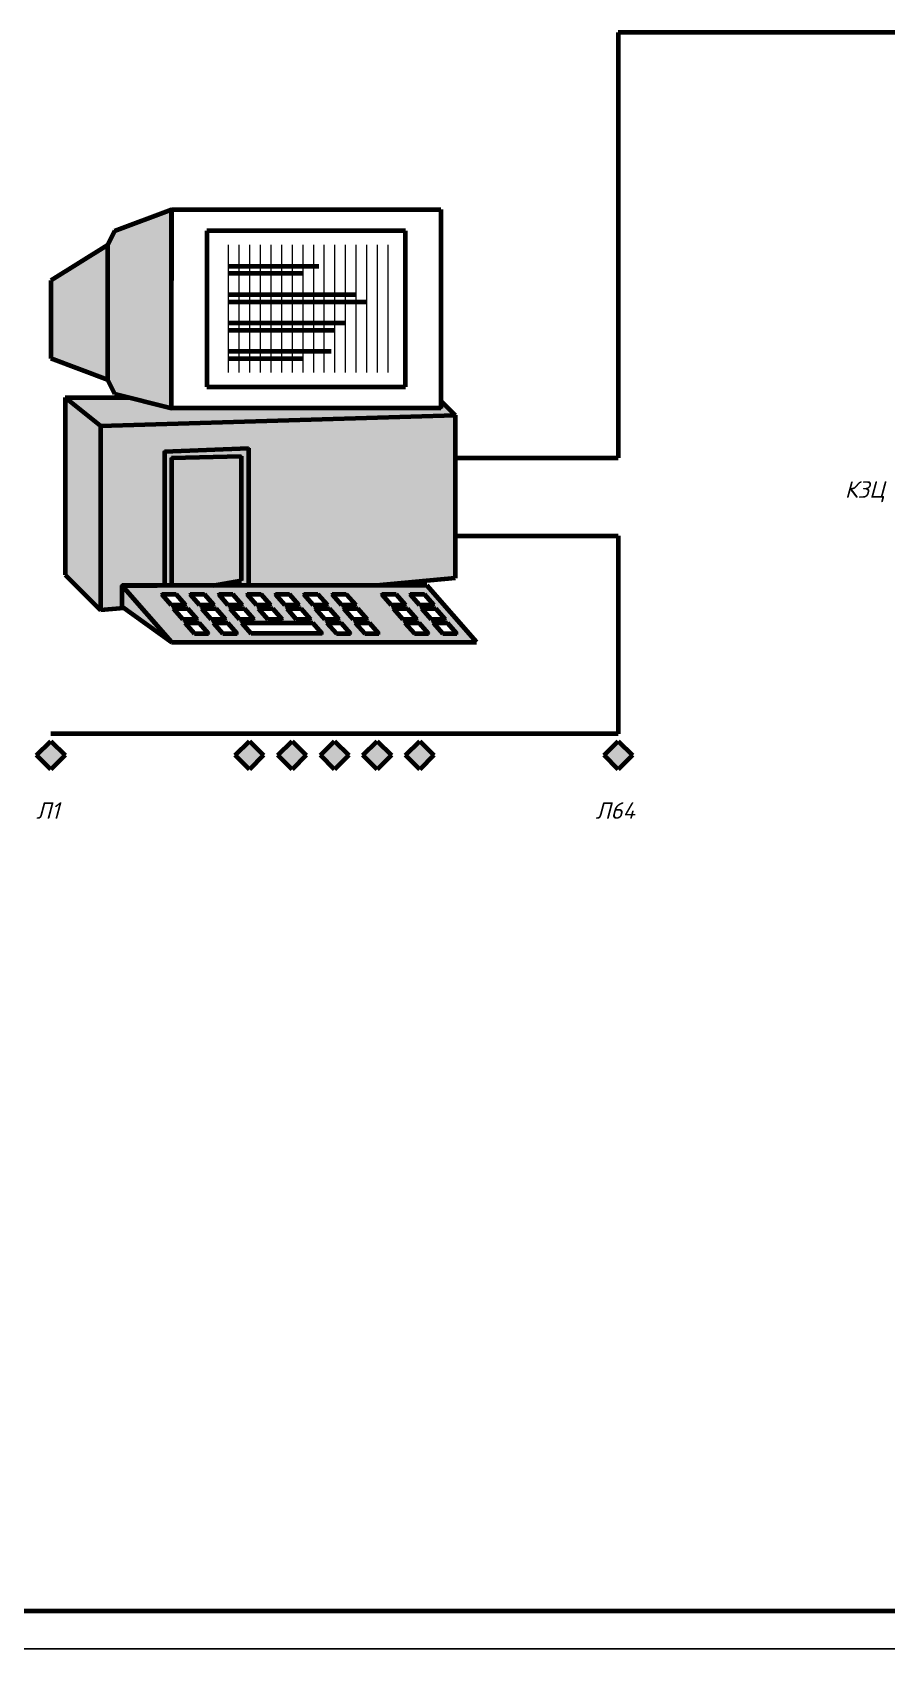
# Model space of a CAD drawing. Header units: millimetres. Extents: x 242 to 836, y 32 to 452.
# Drawn here: x 355.5 to 468.4, y 32.2 to 245.9 of the extents above; entities that cross this region are included whole.
import ezdxf

# ---------------------------------------------------------------- set-up
doc = ezdxf.new("R2010")
doc.units = ezdxf.units.MM
for name, color, linetype, lineweight in [('Контур', 3, 'Continuous', 0), ('Основна', 1, 'Continuous', 70), ('Товста', 1, 'Continuous', 120), ('Тонка', 7, 'Continuous', 5)]:
    doc.layers.add(name, color=color, linetype=linetype, lineweight=lineweight)
doc.layers.add('Фон', color=252, linetype='Continuous')
doc.layers.add('Фон чорн.', color=7, linetype='Continuous')
doc.styles.get("Standard").update_dxf_attribs({"font": 'isocpeui.ttf'})

msp = doc.modelspace()

# ---------------------------------------------------------------- hatches: boundary and pattern name
at = {"layer": 'Товста'}
h = msp.add_hatch(color=7, dxfattribs=at)
h.paths.add_polyline_path([(359.82, 150.3), (357.95, 152.17), (356.07, 150.3), (357.95, 148.42)])
h.paths.add_polyline_path([(384.2, 152.17), (382.32, 150.3), (384.2, 148.42), (386.07, 150.3)])
h.paths.add_polyline_path([(389.82, 152.17), (387.95, 150.3), (389.82, 148.42), (391.7, 150.3)])
h.paths.add_polyline_path([(397.32, 150.3), (395.45, 152.17), (393.57, 150.3), (395.45, 148.42)])
h.paths.add_polyline_path([(402.95, 150.3), (401.07, 152.17), (399.2, 150.3), (401.07, 148.42)])
h.paths.add_polyline_path([(406.7, 152.17), (404.82, 150.3), (406.7, 148.42), (408.57, 150.3)])
h.paths.add_polyline_path([(434.82, 150.3), (432.95, 152.17), (431.07, 150.3), (432.95, 148.42)])
at = {"layer": 'Фон'}
h = msp.add_hatch(color=256, dxfattribs=at)
h.paths.add_polyline_path([(365.35, 217.61), (358.04, 213.04), (358.04, 202.82), (365.35, 200.08)])
h.paths.add_polyline_path([(373.79, 222.32), (366.38, 219.55), (365.54, 217.86), (365.54, 199.95), (366.44, 198.16), (373.79, 196.32)])
for color, points in [(251, [(359.92, 174.17), (364.42, 169.67), (364.42, 193.84), (359.92, 197.44)]), (251, [(411.2, 195.35), (409.6, 196.95), (409.6, 196.11), (373.88, 196.11), (368.26, 197.51), (360.06, 197.51), (364.51, 193.95)]), (251, [(411.29, 195.17), (364.6, 193.77), (364.6, 169.59), (367.39, 169.84), (367.23, 169.95), (367.23, 172.86), (372.85, 172.86), (372.85, 190.55), (384.15, 191), (384.15, 172.86), (400.97, 172.86), (411.29, 173.79)]), (251, [(383.96, 190.81), (373.04, 190.37), (373.04, 172.86), (373.79, 172.86), (373.79, 189.73), (383.21, 189.95), (383.21, 189.85), (383.21, 173.34), (380.43, 172.86), (383.96, 172.86)]), (251, [(383.02, 189.75), (373.98, 189.55), (373.98, 172.86), (379.34, 172.86), (383.02, 173.49)]), (256, [(367.42, 172.56), (367.42, 169.95), (373.45, 165.67)])]:
    msp.add_hatch(color=color, dxfattribs=at).paths.add_polyline_path(points)
at = {"layer": 'Фон чорн.'}
h = msp.add_hatch(color=256, dxfattribs=at)
h.paths.add_polyline_path([(367.5, 172.67), (373.88, 165.36), (414.02, 165.36), (407.62, 172.67)])
h.paths.add_polyline_path([(402.9, 170.08), (401.5, 171.68), (403.56, 171.68), (404.96, 170.08)], flags=16)
h.paths.add_polyline_path([(403.03, 169.79), (405.09, 169.79), (406.49, 168.19), (404.43, 168.19)], flags=16)
h.paths.add_polyline_path([(402.93, 170.17), (401.69, 171.58), (403.57, 171.58), (404.8, 170.17)], flags=0)
h.paths.add_polyline_path([(402.91, 170.27), (401.85, 171.49), (403.55, 171.49), (404.61, 170.27)], flags=0)
h.paths.add_polyline_path([(403.22, 169.7), (405.1, 169.7), (406.33, 168.29), (404.46, 168.29)], flags=0)
h.paths.add_polyline_path([(399.95, 168.19), (397.88, 168.19), (396.48, 169.79), (398.55, 169.79)], flags=16)
h.paths.add_polyline_path([(403.38, 169.61), (405.08, 169.61), (406.14, 168.38), (404.44, 168.38)], flags=0)
h.paths.add_polyline_path([(400.08, 167.91), (401.48, 166.31), (399.42, 166.31), (398.02, 167.91)], flags=16)
h.paths.add_polyline_path([(399.77, 168.29), (397.89, 168.29), (396.66, 169.7), (398.54, 169.7)], flags=0)
h.paths.add_polyline_path([(400.07, 167.81), (401.3, 166.4), (399.43, 166.4), (398.19, 167.81)], flags=0)
h.paths.add_polyline_path([(399.59, 168.38), (397.89, 168.38), (396.84, 169.61), (398.54, 169.61)], flags=0)
h.paths.add_polyline_path([(400.07, 167.72), (401.13, 166.5), (399.43, 166.5), (398.37, 167.72)], flags=0)
h.paths.add_polyline_path([(398.41, 170.08), (396.35, 170.08), (394.95, 171.68), (397.02, 171.68)], flags=16)
h.paths.add_polyline_path([(398.24, 170.17), (396.36, 170.17), (395.13, 171.58), (397, 171.58)], flags=0)
h.paths.add_polyline_path([(404.56, 167.91), (406.62, 167.91), (408.02, 166.31), (405.96, 166.31)], flags=16)
h.paths.add_polyline_path([(398.06, 170.27), (396.36, 170.27), (395.3, 171.49), (397, 171.49)], flags=0)
h.paths.add_polyline_path([(404.75, 167.81), (406.63, 167.81), (407.86, 166.4), (405.99, 166.4)], flags=0)
h.paths.add_polyline_path([(404.91, 167.72), (406.61, 167.72), (407.67, 166.5), (405.97, 166.5)], flags=0)
h.paths.add_polyline_path([(405.25, 171.68), (407.31, 171.68), (408.71, 170.08), (406.65, 170.08)], flags=16)
h.paths.add_polyline_path([(405.44, 171.58), (407.32, 171.58), (408.55, 170.17), (406.68, 170.17)], flags=0)
h.paths.add_polyline_path([(405.6, 171.49), (407.3, 171.49), (408.36, 170.27), (406.66, 170.27)], flags=0)
h.paths.add_polyline_path([(397.73, 166.31), (395.67, 166.31), (394.27, 167.91), (396.33, 167.91)], flags=16)
h.paths.add_polyline_path([(397.55, 166.4), (395.68, 166.4), (394.44, 167.81), (396.32, 167.81)], flags=0)
h.paths.add_polyline_path([(397.38, 166.5), (395.68, 166.5), (394.62, 167.72), (396.32, 167.72)], flags=0)
h.paths.add_polyline_path([(406.78, 169.79), (408.84, 169.79), (410.24, 168.19), (408.18, 168.19)], flags=16)
h.paths.add_polyline_path([(396.2, 168.19), (394.13, 168.19), (392.73, 169.79), (394.8, 169.79)], flags=16)
h.paths.add_polyline_path([(406.97, 169.7), (408.85, 169.7), (410.08, 168.29), (408.21, 168.29)], flags=0)
h.paths.add_polyline_path([(396.02, 168.29), (394.14, 168.29), (392.91, 169.7), (394.79, 169.7)], flags=0)
h.paths.add_polyline_path([(407.13, 169.61), (408.83, 169.61), (409.89, 168.38), (408.19, 168.38)], flags=0)
h.paths.add_polyline_path([(395.84, 168.38), (394.14, 168.38), (393.09, 169.61), (394.79, 169.61)], flags=0)
h.paths.add_polyline_path([(394.66, 170.08), (392.6, 170.08), (391.2, 171.68), (393.27, 171.68)], flags=16)
h.paths.add_polyline_path([(408.31, 167.91), (410.37, 167.91), (411.77, 166.31), (409.71, 166.31)], flags=16)
h.paths.add_polyline_path([(394.49, 170.17), (392.61, 170.17), (391.38, 171.58), (393.25, 171.58)], flags=0)
h.paths.add_polyline_path([(408.5, 167.81), (410.38, 167.81), (411.61, 166.4), (409.74, 166.4)], flags=0)
h.paths.add_polyline_path([(394.31, 170.27), (392.61, 170.27), (391.55, 171.49), (393.25, 171.49)], flags=0)
h.paths.add_polyline_path([(408.66, 167.72), (410.36, 167.72), (411.42, 166.5), (409.72, 166.5)], flags=0)
h.paths.add_polyline_path([(393.98, 166.31), (384.42, 166.31), (383.02, 167.91), (392.58, 167.91)], flags=16)
h.paths.add_polyline_path([(393.8, 166.4), (384.43, 166.4), (383.19, 167.81), (392.57, 167.81)], flags=0)
h.paths.add_polyline_path([(393.63, 166.5), (384.43, 166.5), (383.37, 167.72), (392.57, 167.72)], flags=0)
h.paths.add_polyline_path([(392.45, 168.19), (390.38, 168.19), (388.98, 169.79), (391.05, 169.79)], flags=16)
h.paths.add_polyline_path([(392.27, 168.29), (390.39, 168.29), (389.16, 169.7), (391.04, 169.7)], flags=0)
h.paths.add_polyline_path([(392.09, 168.38), (390.39, 168.38), (389.34, 169.61), (391.04, 169.61)], flags=0)
h.paths.add_polyline_path([(390.91, 170.08), (388.85, 170.08), (387.45, 171.68), (389.52, 171.68)], flags=16)
h.paths.add_polyline_path([(390.74, 170.17), (388.86, 170.17), (387.63, 171.58), (389.5, 171.58)], flags=0)
h.paths.add_polyline_path([(390.56, 170.27), (388.86, 170.27), (387.8, 171.49), (389.5, 171.49)], flags=0)
h.paths.add_polyline_path([(388.7, 168.19), (386.63, 168.19), (385.23, 169.79), (387.3, 169.79)], flags=16)
h.paths.add_polyline_path([(388.52, 168.29), (386.64, 168.29), (385.41, 169.7), (387.29, 169.7)], flags=0)
h.paths.add_polyline_path([(388.34, 168.38), (386.64, 168.38), (385.59, 169.61), (387.29, 169.61)], flags=0)
h.paths.add_polyline_path([(387.16, 170.08), (385.1, 170.08), (383.7, 171.68), (385.77, 171.68)], flags=16)
h.paths.add_polyline_path([(386.99, 170.17), (385.11, 170.17), (383.88, 171.58), (385.75, 171.58)], flags=0)
h.paths.add_polyline_path([(386.81, 170.27), (385.11, 170.27), (384.05, 171.49), (385.75, 171.49)], flags=0)
h.paths.add_polyline_path([(384.95, 168.19), (382.88, 168.19), (381.48, 169.79), (383.55, 169.79)], flags=16)
h.paths.add_polyline_path([(384.77, 168.29), (382.89, 168.29), (381.66, 169.7), (383.54, 169.7)], flags=0)
h.paths.add_polyline_path([(384.59, 168.38), (382.89, 168.38), (381.84, 169.61), (383.54, 169.61)], flags=0)
h.paths.add_polyline_path([(383.41, 170.08), (381.35, 170.08), (379.95, 171.68), (382.02, 171.68)], flags=16)
h.paths.add_polyline_path([(383.24, 170.17), (381.36, 170.17), (380.13, 171.58), (382, 171.58)], flags=0)
h.paths.add_polyline_path([(383.06, 170.27), (381.36, 170.27), (380.3, 171.49), (382, 171.49)], flags=0)
h.paths.add_polyline_path([(382.73, 166.31), (380.67, 166.31), (379.27, 167.91), (381.33, 167.91)], flags=16)
h.paths.add_polyline_path([(382.55, 166.4), (380.68, 166.4), (379.44, 167.81), (381.32, 167.81)], flags=0)
h.paths.add_polyline_path([(382.38, 166.5), (380.68, 166.5), (379.62, 167.72), (381.32, 167.72)], flags=0)
h.paths.add_polyline_path([(381.2, 168.19), (379.13, 168.19), (377.73, 169.79), (379.8, 169.79)], flags=16)
h.paths.add_polyline_path([(381.02, 168.29), (379.14, 168.29), (377.91, 169.7), (379.79, 169.7)], flags=0)
h.paths.add_polyline_path([(380.84, 168.38), (379.14, 168.38), (378.09, 169.61), (379.79, 169.61)], flags=0)
h.paths.add_polyline_path([(379.66, 170.08), (377.6, 170.08), (376.2, 171.68), (378.27, 171.68)], flags=16)
h.paths.add_polyline_path([(379.49, 170.17), (377.61, 170.17), (376.38, 171.58), (378.25, 171.58)], flags=0)
h.paths.add_polyline_path([(379.31, 170.27), (377.61, 170.27), (376.55, 171.49), (378.25, 171.49)], flags=0)
h.paths.add_polyline_path([(378.98, 166.31), (376.92, 166.31), (375.52, 167.91), (377.58, 167.91)], flags=16)
h.paths.add_polyline_path([(378.8, 166.4), (376.93, 166.4), (375.69, 167.81), (377.57, 167.81)], flags=0)
h.paths.add_polyline_path([(378.63, 166.5), (376.93, 166.5), (375.87, 167.72), (377.57, 167.72)], flags=0)
h.paths.add_polyline_path([(377.45, 168.19), (375.38, 168.19), (373.98, 169.79), (376.05, 169.79)], flags=16)
h.paths.add_polyline_path([(377.27, 168.29), (375.39, 168.29), (374.16, 169.7), (376.04, 169.7)], flags=0)
h.paths.add_polyline_path([(377.09, 168.38), (375.39, 168.38), (374.34, 169.61), (376.04, 169.61)], flags=0)
h.paths.add_polyline_path([(375.91, 170.08), (373.85, 170.08), (372.45, 171.68), (374.52, 171.68)], flags=16)
h.paths.add_polyline_path([(375.74, 170.17), (373.86, 170.17), (372.63, 171.58), (374.5, 171.58)], flags=0)
h.paths.add_polyline_path([(375.56, 170.27), (373.86, 170.27), (372.8, 171.49), (374.5, 171.49)], flags=0)

# ---------------------------------------------------------------- linework, layer by layer
at = {"color": 0, "lineweight": 100}
msp.add_line((262.18, 37.17), (831.18, 37.17), dxfattribs=at)
at = {"layer": 'Defpoints', "color": 0}
msp.add_line((836.18, 32.17), (242.18, 32.17), dxfattribs=at)
at = {"layer": 'Контур', "color": 7}
for p, q in [((366.38, 219.55), (373.79, 222.32)), ((373.79, 222.32), (373.79, 196.32)), ((365.54, 217.86), (366.38, 219.55)), ((358.04, 213.04), (365.35, 217.61)), ((365.35, 200.08), (365.35, 217.61)), ((365.54, 199.95), (365.54, 217.86)), ((358.04, 202.82), (358.04, 213.04)), ((365.35, 200.08), (358.04, 202.82)), ((366.44, 198.16), (365.54, 199.95)), ((359.92, 197.44), (359.92, 174.17)), ((364.42, 193.84), (359.92, 197.44)), ((360.06, 197.51), (368.26, 197.51)), ((360.06, 197.51), (364.51, 193.95)), ((373.79, 196.32), (366.44, 198.16)), ((373.88, 196.11), (368.26, 197.51)), ((409.6, 196.95), (411.2, 195.35)), ((409.6, 196.95), (409.6, 196.11)), ((364.51, 193.95), (411.2, 195.35)), ((411.29, 195.17), (364.6, 193.77)), ((409.6, 196.11), (373.88, 196.11)), ((411.29, 195.17), (411.29, 173.79)), ((364.42, 193.84), (364.42, 169.67)), ((364.6, 169.59), (364.6, 193.77)), ((372.85, 190.55), (384.15, 191)), ((372.85, 172.86), (372.85, 190.55)), ((383.96, 190.81), (373.04, 190.37)), ((373.04, 172.86), (373.04, 190.37)), ((383.96, 172.86), (383.96, 190.81)), ((384.15, 191), (384.15, 172.86)), ((373.79, 189.73), (383.21, 189.95)), ((373.79, 189.73), (373.79, 172.86)), ((383.02, 189.75), (373.98, 189.55)), ((373.98, 172.86), (373.98, 189.55)), ((383.02, 189.75), (383.02, 173.49)), ((383.21, 189.85), (383.21, 189.95)), ((383.21, 189.85), (383.21, 173.34)), ((359.92, 174.17), (364.42, 169.67)), ((383.02, 173.49), (379.34, 172.86)), ((383.21, 173.34), (380.43, 172.86)), ((411.29, 173.79), (400.97, 172.86)), ((367.23, 172.86), (372.85, 172.86)), ((367.23, 169.95), (367.23, 172.86)), ((373.45, 165.67), (367.42, 172.56)), ((367.42, 172.56), (367.42, 169.95)), ((407.62, 172.67), (367.5, 172.67)), ((367.5, 172.67), (373.88, 165.36)), ((372.45, 171.68), (374.52, 171.68)), ((373.85, 170.08), (372.45, 171.68)), ((372.8, 171.49), (373.86, 170.27)), ((374.5, 171.49), (372.8, 171.49)), ((373.04, 172.86), (373.79, 172.86)), ((379.34, 172.86), (373.98, 172.86)), ((375.56, 170.27), (374.5, 171.49)), ((375.91, 170.08), (374.52, 171.68)), ((377.6, 170.08), (376.2, 171.68)), ((376.2, 171.68), (378.27, 171.68)), ((378.25, 171.49), (376.55, 171.49)), ((376.55, 171.49), (377.61, 170.27)), ((379.31, 170.27), (378.25, 171.49)), ((379.66, 170.08), (378.27, 171.68)), ((381.35, 170.08), (379.95, 171.68)), ((379.95, 171.68), (382.02, 171.68)), ((382, 171.49), (380.3, 171.49)), ((380.3, 171.49), (381.36, 170.27)), ((383.96, 172.86), (380.43, 172.86)), ((383.06, 170.27), (382, 171.49)), ((383.41, 170.08), (382.02, 171.68)), ((385.1, 170.08), (383.7, 171.68)), ((383.7, 171.68), (385.77, 171.68)), ((385.75, 171.49), (384.05, 171.49)), ((384.05, 171.49), (385.11, 170.27)), ((400.97, 172.86), (384.15, 172.86)), ((386.81, 170.27), (385.75, 171.49)), ((387.16, 170.08), (385.77, 171.68)), ((388.85, 170.08), (387.45, 171.68)), ((387.45, 171.68), (389.52, 171.68)), ((389.5, 171.49), (387.8, 171.49)), ((387.8, 171.49), (388.86, 170.27)), ((390.56, 170.27), (389.5, 171.49)), ((390.91, 170.08), (389.52, 171.68)), ((392.6, 170.08), (391.2, 171.68)), ((391.2, 171.68), (393.27, 171.68)), ((393.25, 171.49), (391.55, 171.49)), ((391.55, 171.49), (392.61, 170.27)), ((394.31, 170.27), (393.25, 171.49)), ((394.66, 170.08), (393.27, 171.68)), ((396.35, 170.08), (394.95, 171.68)), ((394.95, 171.68), (397.02, 171.68)), ((397, 171.49), (395.3, 171.49)), ((395.3, 171.49), (396.36, 170.27)), ((398.06, 170.27), (397, 171.49)), ((398.41, 170.08), (397.02, 171.68)), ((402.9, 170.08), (401.5, 171.68)), ((401.5, 171.68), (403.56, 171.68)), ((403.55, 171.49), (401.85, 171.49)), ((401.85, 171.49), (402.91, 170.27)), ((404.61, 170.27), (403.55, 171.49)), ((404.96, 170.08), (403.56, 171.68)), ((406.65, 170.08), (405.25, 171.68)), ((405.25, 171.68), (407.31, 171.68)), ((407.3, 171.49), (405.6, 171.49)), ((405.6, 171.49), (406.66, 170.27)), ((408.36, 170.27), (407.3, 171.49)), ((408.71, 170.08), (407.31, 171.68)), ((414.02, 165.36), (407.62, 172.67)), ((364.6, 169.59), (367.39, 169.84)), ((367.39, 169.84), (367.23, 169.95)), ((367.42, 169.95), (373.45, 165.67)), ((375.91, 170.08), (373.85, 170.08)), ((373.86, 170.27), (375.56, 170.27)), ((375.38, 168.19), (373.98, 169.79)), ((373.98, 169.79), (376.05, 169.79)), ((376.04, 169.61), (374.34, 169.61)), ((374.34, 169.61), (375.39, 168.38)), ((377.09, 168.38), (376.04, 169.61)), ((377.45, 168.19), (376.05, 169.79)), ((379.66, 170.08), (377.6, 170.08)), ((377.61, 170.27), (379.31, 170.27)), ((377.73, 169.79), (379.8, 169.79)), ((379.13, 168.19), (377.73, 169.79)), ((378.09, 169.61), (379.14, 168.38)), ((379.79, 169.61), (378.09, 169.61)), ((380.84, 168.38), (379.79, 169.61)), ((381.2, 168.19), (379.8, 169.79)), ((383.41, 170.08), (381.35, 170.08)), ((381.36, 170.27), (383.06, 170.27)), ((381.48, 169.79), (383.55, 169.79)), ((382.88, 168.19), (381.48, 169.79)), ((381.84, 169.61), (382.89, 168.38)), ((383.54, 169.61), (381.84, 169.61)), ((384.59, 168.38), (383.54, 169.61)), ((384.95, 168.19), (383.55, 169.79)), ((387.16, 170.08), (385.1, 170.08)), ((385.11, 170.27), (386.81, 170.27)), ((385.23, 169.79), (387.3, 169.79)), ((386.63, 168.19), (385.23, 169.79)), ((385.59, 169.61), (386.64, 168.38)), ((387.29, 169.61), (385.59, 169.61)), ((388.34, 168.38), (387.29, 169.61)), ((388.7, 168.19), (387.3, 169.79)), ((390.91, 170.08), (388.85, 170.08)), ((388.86, 170.27), (390.56, 170.27)), ((388.98, 169.79), (391.05, 169.79)), ((390.38, 168.19), (388.98, 169.79)), ((389.34, 169.61), (390.39, 168.38)), ((391.04, 169.61), (389.34, 169.61)), ((392.09, 168.38), (391.04, 169.61)), ((392.45, 168.19), (391.05, 169.79)), ((394.66, 170.08), (392.6, 170.08)), ((392.61, 170.27), (394.31, 170.27)), ((392.73, 169.79), (394.8, 169.79)), ((394.13, 168.19), (392.73, 169.79)), ((393.09, 169.61), (394.14, 168.38)), ((394.79, 169.61), (393.09, 169.61)), ((395.84, 168.38), (394.79, 169.61)), ((396.2, 168.19), (394.8, 169.79)), ((398.41, 170.08), (396.35, 170.08)), ((396.36, 170.27), (398.06, 170.27)), ((396.48, 169.79), (398.55, 169.79)), ((397.88, 168.19), (396.48, 169.79)), ((396.84, 169.61), (397.89, 168.38)), ((398.54, 169.61), (396.84, 169.61)), ((399.59, 168.38), (398.54, 169.61)), ((399.95, 168.19), (398.55, 169.79)), ((404.96, 170.08), (402.9, 170.08)), ((402.91, 170.27), (404.61, 170.27)), ((403.03, 169.79), (405.09, 169.79)), ((404.43, 168.19), (403.03, 169.79)), ((403.38, 169.61), (404.44, 168.38)), ((405.08, 169.61), (403.38, 169.61)), ((406.14, 168.38), (405.08, 169.61)), ((406.49, 168.19), (405.09, 169.79)), ((408.71, 170.08), (406.65, 170.08)), ((406.66, 170.27), (408.36, 170.27)), ((406.78, 169.79), (408.84, 169.79)), ((408.18, 168.19), (406.78, 169.79)), ((408.83, 169.61), (407.13, 169.61)), ((407.13, 169.61), (408.19, 168.38)), ((409.89, 168.38), (408.83, 169.61)), ((410.24, 168.19), (408.84, 169.79)), ((377.45, 168.19), (375.38, 168.19)), ((375.39, 168.38), (377.09, 168.38)), ((375.52, 167.91), (377.58, 167.91)), ((376.92, 166.31), (375.52, 167.91)), ((375.87, 167.72), (376.93, 166.5)), ((377.57, 167.72), (375.87, 167.72)), ((378.63, 166.5), (377.57, 167.72)), ((378.98, 166.31), (377.58, 167.91)), ((381.2, 168.19), (379.13, 168.19)), ((379.14, 168.38), (380.84, 168.38)), ((379.27, 167.91), (381.33, 167.91)), ((380.67, 166.31), (379.27, 167.91)), ((381.32, 167.72), (379.62, 167.72)), ((379.62, 167.72), (380.68, 166.5)), ((382.38, 166.5), (381.32, 167.72)), ((382.73, 166.31), (381.33, 167.91)), ((384.95, 168.19), (382.88, 168.19)), ((382.89, 168.38), (384.59, 168.38)), ((383.02, 167.91), (392.58, 167.91)), ((384.42, 166.31), (383.02, 167.91)), ((392.57, 167.72), (383.37, 167.72)), ((383.37, 167.72), (384.43, 166.5)), ((388.7, 168.19), (386.63, 168.19)), ((386.64, 168.38), (388.34, 168.38)), ((392.45, 168.19), (390.38, 168.19)), ((390.39, 168.38), (392.09, 168.38)), ((393.63, 166.5), (392.57, 167.72)), ((393.98, 166.31), (392.58, 167.91)), ((396.2, 168.19), (394.13, 168.19)), ((394.14, 168.38), (395.84, 168.38)), ((395.67, 166.31), (394.27, 167.91)), ((394.27, 167.91), (396.33, 167.91)), ((396.32, 167.72), (394.62, 167.72)), ((394.62, 167.72), (395.68, 166.5)), ((397.38, 166.5), (396.32, 167.72)), ((397.73, 166.31), (396.33, 167.91)), ((399.95, 168.19), (397.88, 168.19)), ((397.89, 168.38), (399.59, 168.38)), ((399.42, 166.31), (398.02, 167.91)), ((398.02, 167.91), (400.08, 167.91)), ((400.07, 167.72), (398.37, 167.72)), ((398.37, 167.72), (399.43, 166.5)), ((401.13, 166.5), (400.07, 167.72)), ((401.48, 166.31), (400.08, 167.91)), ((406.49, 168.19), (404.43, 168.19)), ((404.44, 168.38), (406.14, 168.38)), ((405.96, 166.31), (404.56, 167.91)), ((404.56, 167.91), (406.62, 167.91)), ((406.61, 167.72), (404.91, 167.72)), ((404.91, 167.72), (405.97, 166.5)), ((407.67, 166.5), (406.61, 167.72)), ((408.02, 166.31), (406.62, 167.91)), ((410.24, 168.19), (408.18, 168.19)), ((408.19, 168.38), (409.89, 168.38)), ((409.71, 166.31), (408.31, 167.91)), ((408.31, 167.91), (410.37, 167.91)), ((410.36, 167.72), (408.66, 167.72)), ((408.66, 167.72), (409.72, 166.5)), ((411.42, 166.5), (410.36, 167.72)), ((411.77, 166.31), (410.37, 167.91)), ((373.88, 165.36), (414.02, 165.36)), ((378.98, 166.31), (376.92, 166.31)), ((376.93, 166.5), (378.63, 166.5)), ((382.73, 166.31), (380.67, 166.31)), ((380.68, 166.5), (382.38, 166.5)), ((393.98, 166.31), (384.42, 166.31)), ((384.43, 166.5), (393.63, 166.5)), ((397.73, 166.31), (395.67, 166.31)), ((395.68, 166.5), (397.38, 166.5)), ((401.48, 166.31), (399.42, 166.31)), ((399.43, 166.5), (401.13, 166.5)), ((408.02, 166.31), (405.96, 166.31)), ((405.97, 166.5), (407.67, 166.5)), ((411.77, 166.31), (409.71, 166.31)), ((409.72, 166.5), (411.42, 166.5))]:
    msp.add_line(p, q, dxfattribs=at)
at = {"layer": 'Основна', "color": 7}
for p, q in [((366.38, 219.64), (373.88, 222.45)), ((373.88, 222.45), (409.51, 222.45)), ((373.88, 196.2), (373.88, 222.45)), ((373.88, 222.45), (373.88, 219.64)), ((373.88, 222.45), (373.88, 213.08)), ((409.51, 222.45), (409.51, 196.2)), ((366.38, 219.64), (365.45, 217.76)), ((373.88, 219.64), (373.88, 217.76)), ((391.7, 219.64), (378.57, 219.64)), ((378.57, 219.64), (378.57, 199.01)), ((404.82, 219.64), (391.7, 219.64)), ((404.82, 199.01), (404.82, 219.64)), ((365.45, 217.76), (357.95, 213.08)), ((365.45, 217.76), (365.45, 199.95)), ((381.39, 214.02), (391.23, 214.02)), ((357.95, 213.08), (357.95, 202.76)), ((381.39, 210.27), (399.67, 210.27)), ((381.39, 206.52), (395.45, 206.52)), ((365.45, 199.95), (357.95, 202.76)), ((381.39, 202.77), (391.23, 202.77)), ((365.45, 199.95), (366.38, 198.08)), ((378.57, 199.01), (404.82, 199.01)), ((359.82, 197.61), (359.82, 174.17)), ((359.82, 197.61), (368.26, 197.61)), ((364.51, 193.86), (359.82, 197.61)), ((366.38, 198.08), (373.88, 196.2)), ((409.51, 197.14), (411.38, 195.26)), ((364.51, 193.86), (411.38, 195.26)), ((409.51, 196.2), (373.88, 196.2)), ((409.51, 196.2), (405.76, 196.2)), ((411.38, 195.26), (411.38, 173.7)), ((364.51, 193.86), (364.51, 169.48)), ((372.95, 190.46), (384.06, 190.9)), ((372.95, 190.46), (372.95, 172.76)), ((384.06, 190.9), (384.06, 172.76)), ((373.88, 189.64), (383.12, 189.85)), ((373.88, 189.64), (373.88, 172.76)), ((383.12, 189.85), (383.12, 173.41)), ((359.82, 174.17), (364.51, 169.48)), ((379.34, 172.76), (383.12, 173.41)), ((411.38, 173.7), (400.97, 172.76)), ((407.63, 172.76), (367.32, 172.76)), ((373.88, 165.26), (367.32, 172.76)), ((367.32, 172.76), (367.32, 169.95)), ((367.32, 172.76), (372.01, 172.76)), ((372.63, 171.58), (373.86, 170.17)), ((372.63, 171.58), (374.5, 171.58)), ((374.5, 171.58), (375.74, 170.17)), ((376.38, 171.58), (378.25, 171.58)), ((376.38, 171.58), (377.61, 170.17)), ((378.25, 171.58), (379.49, 170.17)), ((380.13, 171.58), (382, 171.58)), ((380.13, 171.58), (381.36, 170.17)), ((382, 171.58), (383.24, 170.17)), ((383.88, 171.58), (385.75, 171.58)), ((383.88, 171.58), (385.11, 170.17)), ((385.75, 171.58), (386.99, 170.17)), ((387.63, 171.58), (389.5, 171.58)), ((387.63, 171.58), (388.86, 170.17)), ((389.5, 171.58), (390.74, 170.17)), ((391.38, 171.58), (393.25, 171.58)), ((391.38, 171.58), (392.61, 170.17)), ((393.25, 171.58), (394.49, 170.17)), ((395.13, 171.58), (397, 171.58)), ((395.13, 171.58), (396.36, 170.17)), ((397, 171.58), (398.24, 170.17)), ((401.69, 171.58), (403.57, 171.58)), ((401.69, 171.58), (402.93, 170.17)), ((403.57, 171.58), (404.8, 170.17)), ((405.44, 171.58), (407.32, 171.58)), ((405.44, 171.58), (406.68, 170.17)), ((407.32, 171.58), (408.55, 170.17)), ((414.2, 165.26), (407.63, 172.76)), ((367.59, 169.76), (364.51, 169.48)), ((367.32, 169.95), (373.88, 165.26)), ((373.86, 170.17), (375.74, 170.17)), ((374.16, 169.7), (375.39, 168.29)), ((374.16, 169.7), (376.04, 169.7)), ((376.04, 169.7), (377.27, 168.29)), ((377.61, 170.17), (379.49, 170.17)), ((377.91, 169.7), (379.79, 169.7)), ((377.91, 169.7), (379.14, 168.29)), ((379.79, 169.7), (381.02, 168.29)), ((381.36, 170.17), (383.24, 170.17)), ((381.66, 169.7), (383.54, 169.7)), ((381.66, 169.7), (382.89, 168.29)), ((383.54, 169.7), (384.77, 168.29)), ((385.11, 170.17), (386.99, 170.17)), ((385.41, 169.7), (387.29, 169.7)), ((385.41, 169.7), (386.64, 168.29)), ((387.29, 169.7), (388.52, 168.29)), ((388.86, 170.17), (390.74, 170.17)), ((389.16, 169.7), (391.04, 169.7)), ((389.16, 169.7), (390.39, 168.29)), ((391.04, 169.7), (392.27, 168.29)), ((392.61, 170.17), (394.49, 170.17)), ((392.91, 169.7), (394.79, 169.7)), ((392.91, 169.7), (394.14, 168.29)), ((394.79, 169.7), (396.02, 168.29)), ((396.36, 170.17), (398.24, 170.17)), ((396.66, 169.7), (398.54, 169.7)), ((396.66, 169.7), (397.89, 168.29)), ((398.54, 169.7), (399.77, 168.29)), ((402.93, 170.17), (404.8, 170.17)), ((403.22, 169.7), (405.1, 169.7)), ((403.22, 169.7), (404.46, 168.29)), ((405.1, 169.7), (406.33, 168.29)), ((406.68, 170.17), (408.55, 170.17)), ((406.97, 169.7), (408.85, 169.7)), ((406.97, 169.7), (408.21, 168.29)), ((408.85, 169.7), (410.08, 168.29)), ((375.39, 168.29), (377.27, 168.29)), ((375.69, 167.81), (376.93, 166.4)), ((375.69, 167.81), (377.57, 167.81)), ((377.57, 167.81), (378.8, 166.4)), ((379.14, 168.29), (381.02, 168.29)), ((379.44, 167.81), (381.32, 167.81)), ((379.44, 167.81), (380.68, 166.4)), ((381.32, 167.81), (382.55, 166.4)), ((382.89, 168.29), (384.77, 168.29)), ((383.19, 167.81), (384.43, 166.4)), ((383.19, 167.81), (392.57, 167.81)), ((386.64, 168.29), (388.52, 168.29)), ((390.39, 168.29), (392.27, 168.29)), ((392.57, 167.81), (393.8, 166.4)), ((394.14, 168.29), (396.02, 168.29)), ((394.44, 167.81), (396.32, 167.81)), ((394.44, 167.81), (395.68, 166.4)), ((396.32, 167.81), (397.55, 166.4)), ((397.89, 168.29), (399.77, 168.29)), ((398.19, 167.81), (400.07, 167.81)), ((398.19, 167.81), (399.43, 166.4)), ((400.07, 167.81), (401.3, 166.4)), ((404.46, 168.29), (406.33, 168.29)), ((404.75, 167.81), (406.63, 167.81)), ((404.75, 167.81), (405.99, 166.4)), ((406.63, 167.81), (407.86, 166.4)), ((408.21, 168.29), (410.08, 168.29)), ((408.5, 167.81), (410.38, 167.81)), ((408.5, 167.81), (409.74, 166.4)), ((410.38, 167.81), (411.61, 166.4)), ((373.88, 165.26), (414.2, 165.26)), ((376.93, 166.4), (378.8, 166.4)), ((380.68, 166.4), (382.55, 166.4)), ((393.8, 166.4), (384.43, 166.4)), ((395.68, 166.4), (397.55, 166.4)), ((399.43, 166.4), (401.3, 166.4)), ((405.99, 166.4), (407.86, 166.4)), ((409.74, 166.4), (411.61, 166.4))]:
    msp.add_line(p, q, dxfattribs=at)
at = {"layer": 'Товста', "color": 7}
for p, q in [((561.85, 245.88), (432.95, 245.88)), ((432.95, 245.88), (432.95, 189.64)), ((381.39, 214.96), (393.36, 214.96)), ((381.39, 211.21), (398.26, 211.21)), ((381.39, 207.46), (396.86, 207.46)), ((381.39, 203.71), (394.98, 203.71)), ((411.38, 189.64), (432.95, 189.64)), ((411.38, 179.33), (432.95, 179.33)), ((432.95, 179.33), (432.95, 153.11)), ((356.07, 150.3), (357.95, 152.17)), ((432.95, 153.11), (357.95, 153.11)), ((357.95, 152.17), (359.82, 150.3)), ((382.32, 150.3), (384.2, 152.17)), ((384.2, 152.17), (386.07, 150.3)), ((387.95, 150.3), (389.82, 152.17)), ((389.82, 152.17), (391.7, 150.3)), ((393.57, 150.3), (395.45, 152.17)), ((395.45, 152.17), (397.32, 150.3)), ((399.2, 150.3), (401.07, 152.17)), ((401.07, 152.17), (402.95, 150.3)), ((404.82, 150.3), (406.7, 152.17)), ((406.7, 152.17), (408.57, 150.3)), ((431.07, 150.3), (432.95, 152.17)), ((432.95, 152.17), (434.82, 150.3)), ((357.95, 148.42), (356.07, 150.3)), ((359.82, 150.3), (357.95, 148.42)), ((384.2, 148.42), (382.32, 150.3)), ((386.07, 150.3), (384.2, 148.42)), ((389.82, 148.42), (387.95, 150.3)), ((391.7, 150.3), (389.82, 148.42)), ((395.45, 148.42), (393.57, 150.3)), ((397.32, 150.3), (395.45, 148.42)), ((401.07, 148.42), (399.2, 150.3)), ((402.95, 150.3), (401.07, 148.42)), ((406.7, 148.42), (404.82, 150.3)), ((408.57, 150.3), (406.7, 148.42)), ((432.95, 148.42), (431.07, 150.3)), ((434.82, 150.3), (432.95, 148.42))]:
    msp.add_line(p, q, dxfattribs=at)
at = {"layer": 'Тонка', "color": 7}
for p, q in [((381.39, 217.77), (381.39, 200.89)), ((382.79, 217.77), (382.79, 200.89)), ((384.2, 217.77), (384.2, 200.89)), ((385.61, 217.77), (385.61, 200.89)), ((387.01, 217.77), (387.01, 200.89)), ((388.42, 217.77), (388.42, 200.89)), ((389.82, 217.77), (389.82, 200.89)), ((391.23, 217.77), (391.23, 200.89)), ((392.64, 217.77), (392.64, 200.89)), ((394.04, 217.77), (394.04, 200.89)), ((395.45, 217.77), (395.45, 200.89)), ((396.86, 217.77), (396.86, 200.89)), ((398.26, 217.77), (398.26, 200.89)), ((399.67, 217.77), (399.67, 200.89)), ((401.07, 217.77), (401.07, 200.89)), ((402.48, 217.77), (402.48, 200.89))]:
    msp.add_line(p, q, dxfattribs=at)

# ---------------------------------------------------------------- texts
at = {"layer": 'Основна', "color": 7, "char_height": 2.1875, "attachment_point": 2}
for s, insert, width in [('{\\fISOCPEUR|b0|i1|c204|p34;КЗЦ}', (465.53, 186.53), 11.3712), ('{\\fISOCPEUR|b0|i1|c204|p34;Л1}', (357.54, 144.08), 42.2035), ('{\\fISOCPEUR|b0|i1|c204|p34;Л64}', (432.54, 144.08), 42.2035)]:
    msp.add_mtext(s, dxfattribs=dict(at, insert=insert, width=width))

doc.saveas('drawing.dxf')
